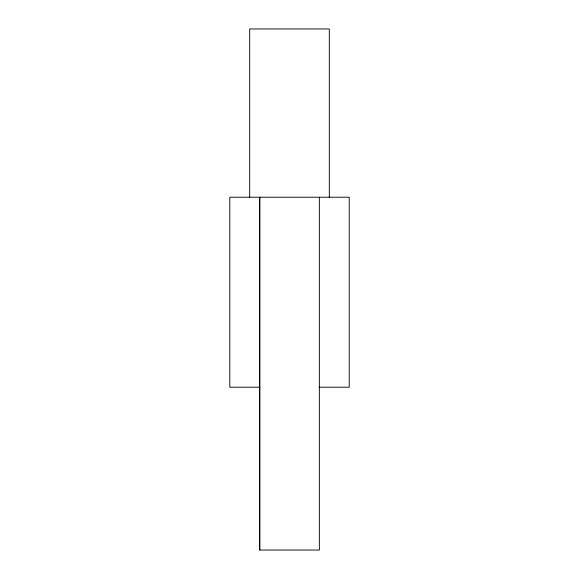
<?xml version="1.0" encoding="UTF-8"?>
<svg xmlns="http://www.w3.org/2000/svg" width="579" height="579" viewBox="0 0 579 579"><rect width="100%" height="100%" fill="white"/><g stroke="black" fill="none" stroke-linecap="round" stroke-linejoin="round"><path stroke-width="0.87" d="M259.906 387.206L229.791 387.206L229.791 197.222L349.209 197.222L349.209 387.206L319.094 387.206M329.306 197.222L329.306 28.95L249.694 28.95L249.694 197.222M319.355 197.222L319.355 550.05L259.645 550.05L259.645 197.222M259.819 197.222L259.819 550.05"/></g></svg>
